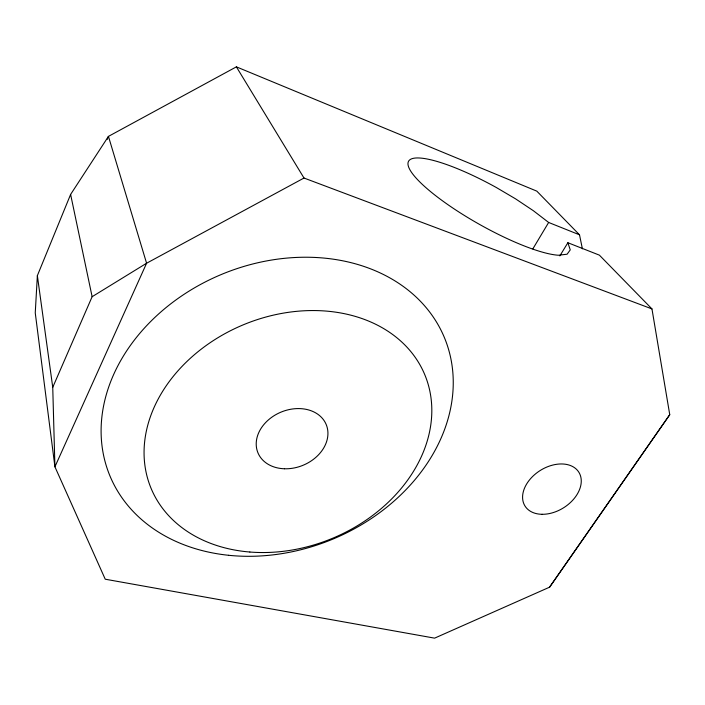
<?xml version="1.0" encoding="UTF-8"?>
<svg xmlns="http://www.w3.org/2000/svg" width="705" height="705" viewBox="0 0 705 705"><rect width="100%" height="100%" fill="white"/><g stroke="black" fill="none" stroke-linecap="round" stroke-linejoin="round"><path stroke-width="1.06" d="M582.4 248.839L579.51 234.818L536.805 191.134L236.387 66.852L108.447 136.382L70.615 194.43L37.365 275.629L35.25 312.861L54.919 466.807L105.239 579.21L434.606 638.148L549.583 587.177L669.75 414.69L651.958 308.913L599.391 255.148L567.877 242.731L559.84 255.897M107.178 139.423L108.447 136.382L146.587 263.238L54.919 466.807L52.743 387.318L37.365 275.629M52.743 387.318L92.126 296.708L146.587 263.238L304.005 178.03L651.958 308.913M532.839 248.891L548.649 222.463L579.51 234.818M549.583 587.177L669.75 414.69M548.649 222.463L533.368 210.725L515.558 198.845L496.267 187.477A92.443 20.198 29.4 0 0 410.336 159.462A92.443 20.198 29.4 0 0 457.924 211.377A92.443 20.198 29.4 0 0 558.378 255.236L567.111 254.214L570.248 249.887L567.877 242.731M236.387 66.852L304.005 178.03M70.615 194.43L92.126 296.708M284.512 468.772A36.942 28.773 -22.5 0 0 326.212 424.56A36.942 28.773 -22.5 0 0 265.494 422.709A36.942 28.773 -22.5 0 0 284.512 468.772M542.092 514.298A31.787 22.005 -32.2 0 0 580.779 476.853A31.787 22.005 -32.2 0 0 532.901 476.219A31.787 22.005 -32.2 0 0 542.092 514.298M228.561 555.284A180.974 143.582 -22.3 0 0 448.063 347.724A180.974 143.582 -22.3 0 0 154.906 317.382A180.974 143.582 -22.3 0 0 228.561 555.284M249.861 552.024A148.182 115.699 -22.5 0 0 427.151 381.061A148.182 115.699 -22.5 0 0 186.816 361.586A148.182 115.699 -22.5 0 0 249.861 552.024"/></g></svg>
